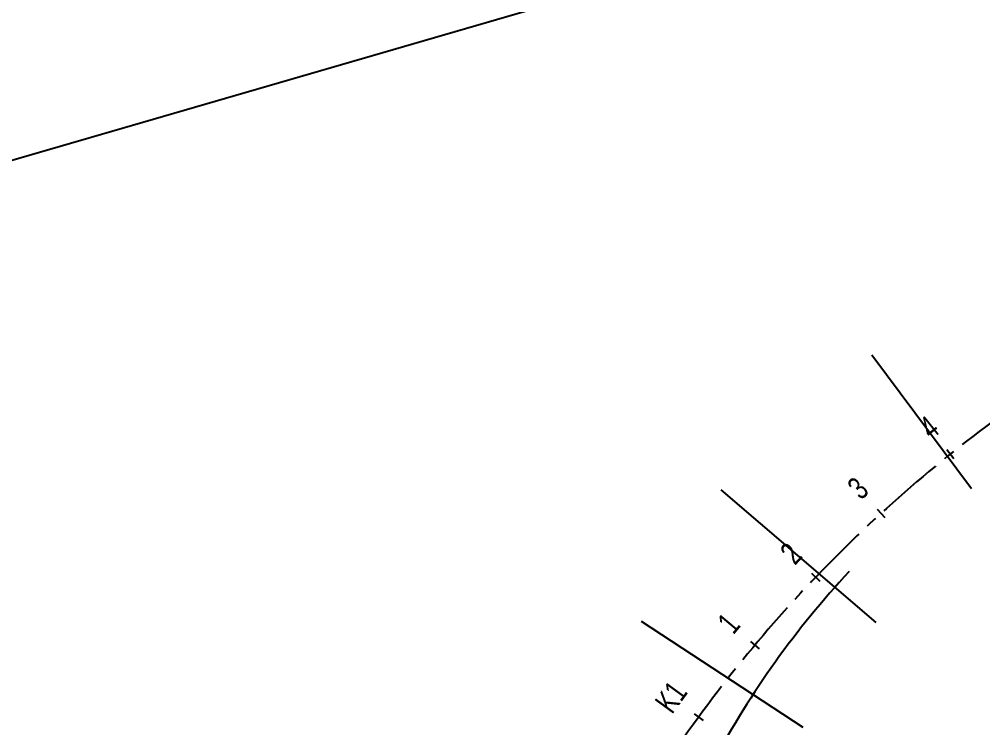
# Model space of a CAD drawing. Header units: millimetres. Extents: x 29316 to 52938, y 29851 to 35526.
# Drawn here: x 30253 to 31308, y 32791 to 33567 of the extents above; entities that cross this region are included whole.
import ezdxf
from ezdxf.enums import TextEntityAlignment as Align

# ---------------------------------------------------------------- set-up
doc = ezdxf.new("R2010")
doc.units = ezdxf.units.MM
doc.header["$MEASUREMENT"] = 0
doc.linetypes.add('CENTER2', pattern=[1.125, 0.75, -0.125, 0.125, -0.125])
doc.layers.get('0').update_dxf_attribs({"linetype": 'CONTINUOUS'})
doc.layers.add('D-道路-车行道边线', color=5, linetype='CONTINUOUS')
doc.layers.add('标注_桩号', color=2, linetype='CONTINUOUS')
doc.layers.add('平面分图边界', color=1, linetype='CONTINUOUS', plot=False)
doc.styles.get("Standard").update_dxf_attribs({"font": 'rc9.shx', "width": 0.75, "height": 6, "bigfont": 'hztxt.shx'})

msp = doc.modelspace()

# ---------------------------------------------------------------- linework, layer by layer
for p, q in [((31187, 33199.3), (31296.2, 33052.7)), ((31021.6, 33051.2), (31191.2, 32905.9)), ((30934.3, 32907.5), (31111.4, 32791.5))]:
    msp.add_line(p, q)
at = {"color": 1, "linetype": 'CENTER2', "ltscale": 100}
msp.add_arc((32209.3, 31918.8), 1500, 86.4593, 174.468, dxfattribs=at)
at = {"layer": 'D-道路-车行道边线'}
msp.add_arc((31887.6, 32286.1), 991.5, 137.0394, 151.8079, dxfattribs=at)
at = {"layer": '平面分图边界', "color": 2, "flags": 128}
msp.add_lwpolyline([(29316.2, 33142.9), (37527.4, 35525.8), (38254.9, 33019.2), (30043.6, 30636.3)], close=True, dxfattribs=at)
at = {"layer": '标注_桩号'}
for p, q in [((31269, 33095.4), (31276.8, 33085.7)), ((31192.7, 33030.2), (31201.1, 33021)), ((31120.9, 32960), (31129.9, 32951.3)), ((31053.9, 32885.2), (31063.5, 32877.1)), ((30992.1, 32806.1), (31002.2, 32798.7))]:
    msp.add_line(p, q, dxfattribs=at)

# ---------------------------------------------------------------- texts
at = {"layer": '标注_桩号', "width": 0.75}
for s, rotation, p in [('4', 38.6314, (31257.3, 33110.1)), ('3', 42.4511, (31180, 33044)), ('2', 46.2708, (31107.3, 32973)), ('1', 50.0905, (31039.6, 32897.2)), ('K1', 53.9102, (30977, 32817.1))]:
    msp.add_text(s, height=25, rotation=rotation, dxfattribs=at).set_placement(p, align=Align.CENTER)

doc.saveas('drawing.dxf')
